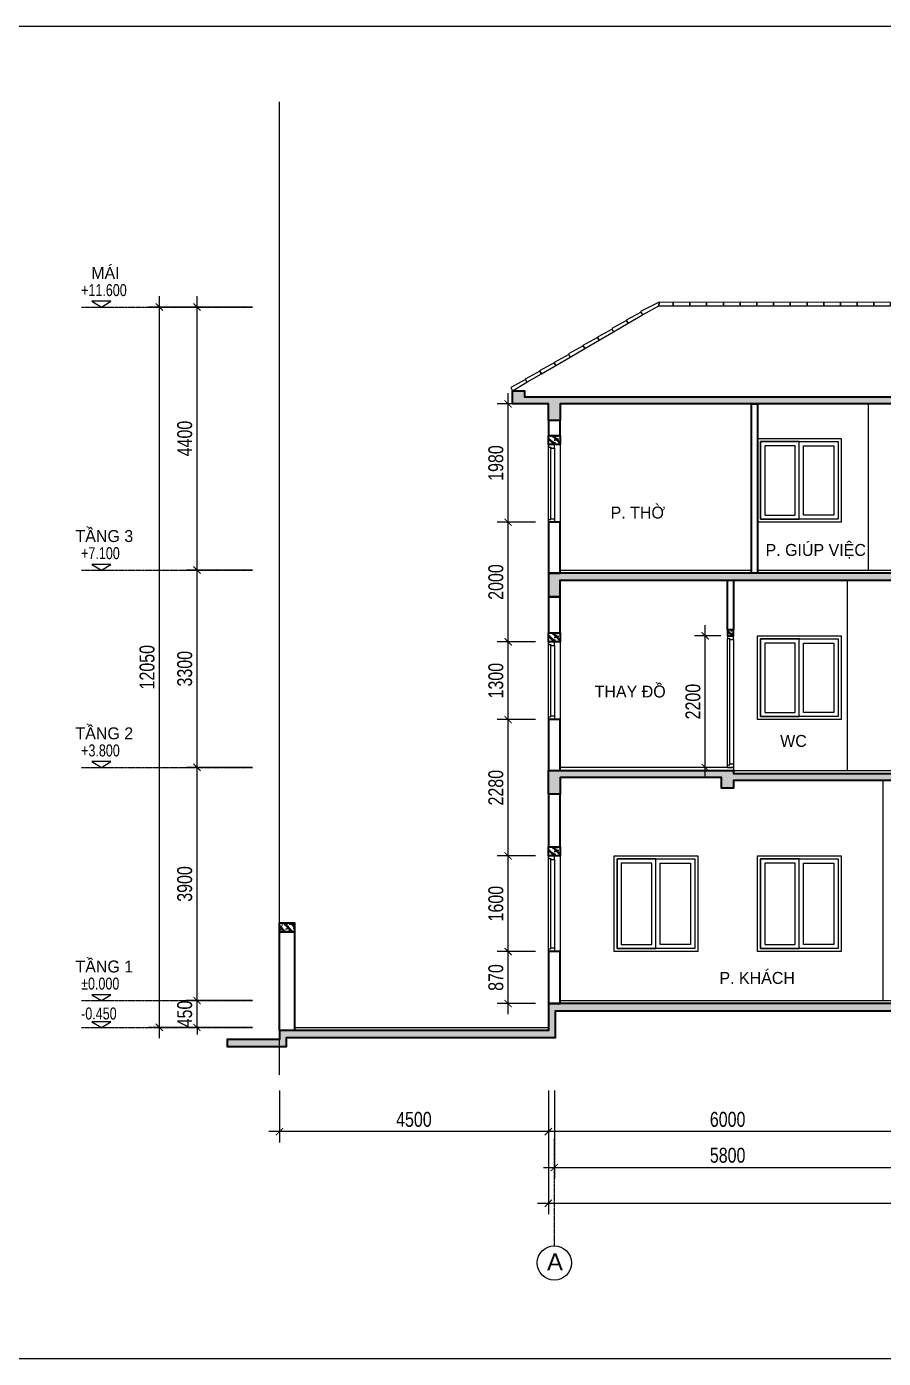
# Model space of a CAD drawing. Header units: millimetres. Extents: x 33748 to 451939, y -263262 to 62681.
# Drawn here: x 402168 to 416505, y -135447 to -113172 of the extents above; entities that cross this region are included whole.
import ezdxf
from ezdxf.enums import TextEntityAlignment as Align

# ---------------------------------------------------------------- set-up
doc = ezdxf.new("R2010")
doc.units = ezdxf.units.MM
doc.header["$PDMODE"] = 98
doc.linetypes.add('CENTER', pattern=[50.8, 31.75, -6.35, 6.35, -6.35])
doc.linetypes.add('HIDDEN', pattern=[0.375, 0.25, -0.125])
doc.layers.get('Defpoints').update_dxf_attribs({"color": 202, "lineweight": 13})
for name, color, linetype, lineweight in [('-CENTER', 143, 'CENTER', 13), ('-CONCRETE', 1, 'Continuous', 35), ('-DIM', 9, 'Continuous', 13), ('-DOOR', 137, 'Continuous', 9), ('-HATCH', 8, 'Continuous', 5), ('-KH', 143, 'Continuous', 13), ('-LINE1', 7, 'Continuous', 18), ('-LINE2', 252, 'Continuous', 9), ('-RANH GIOI KHU DAT', 12, 'CENTER', 18), ('-TEXT', 7, 'Continuous', 15), ('-WALL', 4, 'Continuous', 35)]:
    doc.layers.add(name, color=color, linetype=linetype, lineweight=lineweight)
for name, color, linetype in [('-HATCH CONCRETE', 54, 'Continuous'), ('12. NET DIM', 9, 'Continuous'), ('TEXT25', 2, 'Continuous')]:
    doc.layers.add(name, color=color, linetype=linetype)
doc.styles.add('1', font='arial.ttf')
doc.styles.add('AVANH', font='', dxfattribs={"width": 0.8})
doc.styles.add('SVN_AVO_thuong', font='')
doc.styles.add('vnavanth', font='', dxfattribs={"width": 0.8})
doc.styles.get('AVANH').set_extended_font_data('.VnAvantH')
doc.styles.get('SVN_AVO_thuong').set_extended_font_data('SVN-Avo')
doc.styles.get('vnavanth').set_extended_font_data('.VnAvantH')
doc.dimstyles.new('C_100A3', dxfattribs={"dimscale": 100, "dimtxt": 2.5, "dimasz": 1.2, "dimexe": 1.8, "dimexo": 0, "dimgap": 0.75, "dimtad": 1, "dimdec": 0, "dimzin": 0, "dimdsep": 46, "dimtxsty": 'AVANH', "dimblk": 'ARCHTICK', "dimcen": 0, "dimdle": 1.8, "dimclrd": 256, "dimclre": 256, "dimclrt": 7, "dimadec": 0, "dimazin": 0, "dimtfac": 0.0001, "dimtdec": 0, "dimtix": 1, "dimtmove": 2, "dimatfit": 3, "dimldrblk": 'ARCHTICK', "dimfxl": 1.8, "dimtolj": 1, "dimtzin": 0, "dimarcsym": 0})

# ---------------------------------------------------------------- blocks, each defined once
blk = doc.blocks.new('_ARCHTICK')
at = {"const_width": 0.15}
blk.add_lwpolyline([(-0.5, -0.5), (0.5, 0.5)], dxfattribs=at)
blk = doc.blocks.new('*D1547')
at = {"layer": '-DIM', "lineweight": -2, "transparency": 16777216}
for p, q in [((405019, -129642), (405019, -125382)), ((405949, -125562), (404839, -125562)), ((405949, -129462), (404839, -129462))]:
    blk.add_line(p, q, dxfattribs=at)
at = {"layer": 'Defpoints', "color": 0, "transparency": 16777216}
for p in [(405019, -125562), (405949, -125562), (405949, -129462)]:
    blk.add_point(p, dxfattribs=at)
at = {"layer": '-DIM', "lineweight": -2, "transparency": 16777216, "xscale": 120, "yscale": 120, "zscale": 120}
for p, rotation in [((405019, -125562), 90), ((405019, -129462), 270)]:
    blk.add_blockref('_ARCHTICK', p, dxfattribs=dict(at, rotation=rotation))
at = {"layer": '-DIM', "color": 7, "transparency": 16777216, "insert": (404814, -127512), "char_height": 250, "attachment_point": 5, "rotation": 90, "style": 'AVANH'}
blk.add_mtext('\\A1;3900', dxfattribs=at)
blk = doc.blocks.new('*D1548')
at = {"layer": '-DIM', "lineweight": -2, "transparency": 16777216}
for p, q in [((405949, -122262), (404839, -122262)), ((405019, -125742), (405019, -122082)), ((405949, -125562), (404839, -125562))]:
    blk.add_line(p, q, dxfattribs=at)
at = {"layer": 'Defpoints', "color": 0, "transparency": 16777216}
for p in [(405019, -122262), (405949, -122262), (405949, -125562)]:
    blk.add_point(p, dxfattribs=at)
at = {"layer": '-DIM', "lineweight": -2, "transparency": 16777216, "xscale": 120, "yscale": 120, "zscale": 120}
for p, rotation in [((405019, -122262), 90), ((405019, -125562), 270)]:
    blk.add_blockref('_ARCHTICK', p, dxfattribs=dict(at, rotation=rotation))
at = {"layer": '-DIM', "color": 7, "transparency": 16777216, "insert": (404814, -123912), "char_height": 250, "attachment_point": 5, "rotation": 90, "style": 'AVANH'}
blk.add_mtext('\\A1;3300', dxfattribs=at)
blk = doc.blocks.new('*D1549')
at = {"layer": '-DIM', "lineweight": -2, "transparency": 16777216}
for p, q in [((405019, -129462), (405019, -129342)), ((405949, -129462), (404839, -129462)), ((405019, -129912), (405019, -129462)), ((405949, -129912), (404839, -129912)), ((405019, -129912), (405019, -130032))]:
    blk.add_line(p, q, dxfattribs=at)
at = {"layer": 'Defpoints', "color": 0, "transparency": 16777216}
for p in [(405019, -129462), (405949, -129462), (405949, -129912)]:
    blk.add_point(p, dxfattribs=at)
at = {"layer": '-DIM', "lineweight": -2, "transparency": 16777216, "xscale": 120, "yscale": 120, "zscale": 120}
for p, rotation in [((405019, -129462), 270), ((405019, -129912), 90)]:
    blk.add_blockref('_ARCHTICK', p, dxfattribs=dict(at, rotation=rotation))
at = {"layer": '-DIM', "color": 7, "transparency": 16777216, "insert": (404814, -129687), "char_height": 250, "attachment_point": 5, "rotation": 90, "style": 'AVANH'}
blk.add_mtext('\\A1;450', dxfattribs=at)
blk = doc.blocks.new('*D1344')
at = {"layer": '12. NET DIM', "lineweight": -2, "transparency": 16777216}
for p, q in [((410899, -130969), (410899, -131835)), ((416899, -130969), (416899, -131835)), ((417079, -131655), (410719, -131655))]:
    blk.add_line(p, q, dxfattribs=at)
at = {"layer": 'Defpoints', "color": 0, "transparency": 16777216}
for p in [(410899, -130969), (416899, -130969), (410899, -131655)]:
    blk.add_point(p, dxfattribs=at)
at = {"layer": '12. NET DIM', "lineweight": -2, "transparency": 16777216, "xscale": 120, "yscale": 120, "zscale": 120, "rotation": 180}
blk.add_blockref('_ARCHTICK', (410899, -131655), dxfattribs=at)
at = {"layer": '12. NET DIM', "lineweight": -2, "transparency": 16777216, "xscale": 120, "yscale": 120, "zscale": 120}
blk.add_blockref('_ARCHTICK', (416899, -131655), dxfattribs=at)
at = {"layer": '12. NET DIM', "color": 7, "transparency": 16777216, "insert": (413899, -131451), "char_height": 250, "attachment_point": 5, "style": 'AVANH'}
blk.add_mtext('\\A1;6000', dxfattribs=at)
blk = doc.blocks.new('*D1345')
at = {"layer": '12. NET DIM', "lineweight": -2, "transparency": 16777216}
for p, q in [((410999, -130969), (410999, -132435)), ((416799, -130969), (416799, -132435)), ((410819, -132255), (416979, -132255))]:
    blk.add_line(p, q, dxfattribs=at)
at = {"layer": 'Defpoints', "color": 0, "transparency": 16777216}
for p in [(410999, -130969), (416799, -130969), (416799, -132255)]:
    blk.add_point(p, dxfattribs=at)
at = {"layer": '12. NET DIM', "lineweight": -2, "transparency": 16777216, "xscale": 120, "yscale": 120, "zscale": 120, "rotation": 180}
blk.add_blockref('_ARCHTICK', (410999, -132255), dxfattribs=at)
at = {"layer": '12. NET DIM', "lineweight": -2, "transparency": 16777216, "xscale": 120, "yscale": 120, "zscale": 120}
blk.add_blockref('_ARCHTICK', (416799, -132255), dxfattribs=at)
at = {"layer": '12. NET DIM', "color": 7, "transparency": 16777216, "insert": (413899, -132051), "char_height": 250, "attachment_point": 5, "style": 'AVANH'}
blk.add_mtext('\\A1;5800', dxfattribs=at)
blk = doc.blocks.new('*D1348')
at = {"layer": '12. NET DIM', "lineweight": -2, "transparency": 16777216}
for p, q in [((406399, -130969), (406399, -131835)), ((410899, -130969), (410899, -131835)), ((411079, -131655), (406219, -131655))]:
    blk.add_line(p, q, dxfattribs=at)
at = {"layer": 'Defpoints', "color": 0, "transparency": 16777216}
for p in [(406399, -130969), (410899, -130969), (406399, -131655)]:
    blk.add_point(p, dxfattribs=at)
at = {"layer": '12. NET DIM', "lineweight": -2, "transparency": 16777216, "xscale": 120, "yscale": 120, "zscale": 120, "rotation": 180}
blk.add_blockref('_ARCHTICK', (406399, -131655), dxfattribs=at)
at = {"layer": '12. NET DIM', "lineweight": -2, "transparency": 16777216, "xscale": 120, "yscale": 120, "zscale": 120}
blk.add_blockref('_ARCHTICK', (410899, -131655), dxfattribs=at)
at = {"layer": '12. NET DIM', "color": 7, "transparency": 16777216, "insert": (408649, -131451), "char_height": 250, "attachment_point": 5, "style": 'AVANH'}
blk.add_mtext('\\A1;4500', dxfattribs=at)
blk = doc.blocks.new('*D1349')
at = {"layer": '12. NET DIM', "lineweight": -2, "transparency": 16777216}
for p, q in [((410899, -130969), (410899, -133035)), ((424399, -130969), (424399, -133035)), ((424579, -132855), (410719, -132855))]:
    blk.add_line(p, q, dxfattribs=at)
at = {"layer": 'Defpoints', "color": 0, "transparency": 16777216}
for p in [(410899, -130969), (424399, -130969), (410899, -132855)]:
    blk.add_point(p, dxfattribs=at)
at = {"layer": '12. NET DIM', "lineweight": -2, "transparency": 16777216, "xscale": 120, "yscale": 120, "zscale": 120, "rotation": 180}
blk.add_blockref('_ARCHTICK', (410899, -132855), dxfattribs=at)
at = {"layer": '12. NET DIM', "lineweight": -2, "transparency": 16777216, "xscale": 120, "yscale": 120, "zscale": 120}
blk.add_blockref('_ARCHTICK', (424399, -132855), dxfattribs=at)
at = {"layer": '12. NET DIM', "color": 7, "transparency": 16777216, "insert": (417649, -132651), "char_height": 250, "attachment_point": 5, "style": 'AVANH'}
blk.add_mtext('\\A1;13500', dxfattribs=at)
blk = doc.blocks.new('*U632')
at = {"ltscale": 200}
for points in [[(0, 100), (0, 0)], [(45, 100), (1555, 100)], [(45, 60), (1555, 60)], [(1540, 0), (60, 0)], [(1600, 100), (1600, 0)]]:
    blk.add_lwpolyline(points, dxfattribs=at)
for points in [[(0, 100), (45, 100), (45, 60), (60, 60), (60, 0), (0, 0)], [(1600, 100), (1555, 100), (1555, 60), (1540, 60), (1540, 0), (1600, 0)]]:
    blk.add_lwpolyline(points, close=True, dxfattribs=at)
blk = doc.blocks.new('*U633')
at = {"ltscale": 200}
for points in [[(0, 100), (0, 0)], [(45, 100), (1255, 100)], [(45, 60), (1255, 60)], [(1240, 0), (60, 0)], [(1300, 100), (1300, 0)]]:
    blk.add_lwpolyline(points, dxfattribs=at)
for points in [[(0, 100), (45, 100), (45, 60), (60, 60), (60, 0), (0, 0)], [(1300, 100), (1255, 100), (1255, 60), (1240, 60), (1240, 0), (1300, 0)]]:
    blk.add_lwpolyline(points, close=True, dxfattribs=at)
blk = doc.blocks.new('*U563')
at = {"ltscale": 200}
for points in [[(0, 100), (0, 0)], [(45, 100), (2155, 100)], [(45, 60), (2155, 60)], [(2140, 0), (60, 0)], [(2200, 100), (2200, 0)]]:
    blk.add_lwpolyline(points, dxfattribs=at)
for points in [[(0, 100), (45, 100), (45, 60), (60, 60), (60, 0), (0, 0)], [(2200, 100), (2155, 100), (2155, 60), (2140, 60), (2140, 0), (2200, 0)]]:
    blk.add_lwpolyline(points, close=True, dxfattribs=at)
blk = doc.blocks.new('*D1334')
at = {"layer": '12. NET DIM', "lineweight": -2, "transparency": 16777216}
for p, q in [((410225, -129692), (410225, -128462)), ((410683, -128642), (410045, -128642)), ((410682, -129512), (410045, -129512))]:
    blk.add_line(p, q, dxfattribs=at)
at = {"layer": 'Defpoints', "color": 0, "transparency": 16777216}
for p in [(410225, -128642), (410683, -128642), (410682, -129512)]:
    blk.add_point(p, dxfattribs=at)
at = {"layer": '12. NET DIM', "lineweight": -2, "transparency": 16777216, "xscale": 120, "yscale": 120, "zscale": 120}
for p, rotation in [((410225, -128642), 90), ((410225, -129512), 270)]:
    blk.add_blockref('_ARCHTICK', p, dxfattribs=dict(at, rotation=rotation))
at = {"layer": '12. NET DIM', "color": 7, "transparency": 16777216, "insert": (410021, -129077), "char_height": 250, "attachment_point": 5, "rotation": 90, "style": 'AVANH'}
blk.add_mtext('\\A1;870', dxfattribs=at)
blk = doc.blocks.new('*D1335')
at = {"layer": '12. NET DIM', "lineweight": -2, "transparency": 16777216}
for p, q in [((410225, -128822), (410225, -126862)), ((410682, -127042), (410045, -127042)), ((410683, -128642), (410045, -128642))]:
    blk.add_line(p, q, dxfattribs=at)
at = {"layer": 'Defpoints', "color": 0, "transparency": 16777216}
for p in [(410225, -127042), (410682, -127042), (410683, -128642)]:
    blk.add_point(p, dxfattribs=at)
at = {"layer": '12. NET DIM', "lineweight": -2, "transparency": 16777216, "xscale": 120, "yscale": 120, "zscale": 120}
for p, rotation in [((410225, -127042), 90), ((410225, -128642), 270)]:
    blk.add_blockref('_ARCHTICK', p, dxfattribs=dict(at, rotation=rotation))
at = {"layer": '12. NET DIM', "color": 7, "transparency": 16777216, "insert": (410021, -127842), "char_height": 250, "attachment_point": 5, "rotation": 90, "style": 'AVANH'}
blk.add_mtext('\\A1;1600', dxfattribs=at)
blk = doc.blocks.new('*D1336')
at = {"layer": '12. NET DIM', "lineweight": -2, "transparency": 16777216}
for p, q in [((410225, -127222), (410225, -124582)), ((410682, -124762), (410045, -124762)), ((410682, -127042), (410045, -127042))]:
    blk.add_line(p, q, dxfattribs=at)
at = {"layer": 'Defpoints', "color": 0, "transparency": 16777216}
for p in [(410225, -124762), (410682, -124762), (410682, -127042)]:
    blk.add_point(p, dxfattribs=at)
at = {"layer": '12. NET DIM', "lineweight": -2, "transparency": 16777216, "xscale": 120, "yscale": 120, "zscale": 120}
for p, rotation in [((410225, -124762), 90), ((410225, -127042), 270)]:
    blk.add_blockref('_ARCHTICK', p, dxfattribs=dict(at, rotation=rotation))
at = {"layer": '12. NET DIM', "color": 7, "transparency": 16777216, "insert": (410021, -125902), "char_height": 250, "attachment_point": 5, "rotation": 90, "style": 'AVANH'}
blk.add_mtext('\\A1;2280', dxfattribs=at)
blk = doc.blocks.new('*D1337')
at = {"layer": '12. NET DIM', "lineweight": -2, "transparency": 16777216}
for p, q in [((410225, -124942), (410225, -123282)), ((410682, -123462), (410045, -123462)), ((410682, -124762), (410045, -124762))]:
    blk.add_line(p, q, dxfattribs=at)
at = {"layer": 'Defpoints', "color": 0, "transparency": 16777216}
for p in [(410225, -123462), (410682, -123462), (410682, -124762)]:
    blk.add_point(p, dxfattribs=at)
at = {"layer": '12. NET DIM', "lineweight": -2, "transparency": 16777216, "xscale": 120, "yscale": 120, "zscale": 120}
for p, rotation in [((410225, -123462), 90), ((410225, -124762), 270)]:
    blk.add_blockref('_ARCHTICK', p, dxfattribs=dict(at, rotation=rotation))
at = {"layer": '12. NET DIM', "color": 7, "transparency": 16777216, "insert": (410021, -124112), "char_height": 250, "attachment_point": 5, "rotation": 90, "style": 'AVANH'}
blk.add_mtext('\\A1;1300', dxfattribs=at)
blk = doc.blocks.new('*D1338')
at = {"layer": '12. NET DIM', "lineweight": -2, "transparency": 16777216}
for p, q in [((410225, -123642), (410225, -121282)), ((410682, -121462), (410045, -121462)), ((410682, -123462), (410045, -123462))]:
    blk.add_line(p, q, dxfattribs=at)
at = {"layer": 'Defpoints', "color": 0, "transparency": 16777216}
for p in [(410225, -121462), (410682, -121462), (410682, -123462)]:
    blk.add_point(p, dxfattribs=at)
at = {"layer": '12. NET DIM', "lineweight": -2, "transparency": 16777216, "xscale": 120, "yscale": 120, "zscale": 120}
for p, rotation in [((410225, -121462), 90), ((410225, -123462), 270)]:
    blk.add_blockref('_ARCHTICK', p, dxfattribs=dict(at, rotation=rotation))
at = {"layer": '12. NET DIM', "color": 7, "transparency": 16777216, "insert": (410021, -122462), "char_height": 250, "attachment_point": 5, "rotation": 90, "style": 'AVANH'}
blk.add_mtext('\\A1;2000', dxfattribs=at)
blk = doc.blocks.new('*D1339')
at = {"layer": '12. NET DIM', "lineweight": -2, "transparency": 16777216}
for p, q in [((410225, -121642), (410225, -119302)), ((410682, -119482), (410045, -119482)), ((410682, -121462), (410045, -121462))]:
    blk.add_line(p, q, dxfattribs=at)
at = {"layer": 'Defpoints', "color": 0, "transparency": 16777216}
for p in [(410225, -119482), (410682, -119482), (410682, -121462)]:
    blk.add_point(p, dxfattribs=at)
at = {"layer": '12. NET DIM', "lineweight": -2, "transparency": 16777216, "xscale": 120, "yscale": 120, "zscale": 120}
for p, rotation in [((410225, -119482), 90), ((410225, -121462), 270)]:
    blk.add_blockref('_ARCHTICK', p, dxfattribs=dict(at, rotation=rotation))
at = {"layer": '12. NET DIM', "color": 7, "transparency": 16777216, "insert": (410021, -120472), "char_height": 250, "attachment_point": 5, "rotation": 90, "style": 'AVANH'}
blk.add_mtext('\\A1;1980', dxfattribs=at)
blk = doc.blocks.new('*D1340')
at = {"layer": '12. NET DIM', "lineweight": -2, "transparency": 16777216}
for p, q in [((413785, -123362), (413344, -123362)), ((413524, -125742), (413524, -123182)), ((413785, -125562), (413344, -125562))]:
    blk.add_line(p, q, dxfattribs=at)
at = {"layer": 'Defpoints', "color": 0, "transparency": 16777216}
for p in [(413524, -123362), (413785, -123362), (413785, -125562)]:
    blk.add_point(p, dxfattribs=at)
at = {"layer": '12. NET DIM', "lineweight": -2, "transparency": 16777216, "xscale": 120, "yscale": 120, "zscale": 120}
for p, rotation in [((413524, -123362), 90), ((413524, -125562), 270)]:
    blk.add_blockref('_ARCHTICK', p, dxfattribs=dict(at, rotation=rotation))
at = {"layer": '12. NET DIM', "color": 7, "transparency": 16777216, "insert": (413319, -124462), "char_height": 250, "attachment_point": 5, "rotation": 90, "style": 'AVANH'}
blk.add_mtext('\\A1;2200', dxfattribs=at)
blk = doc.blocks.new('*D1539')
at = {"layer": '-DIM', "lineweight": -2, "transparency": 16777216}
for p, q in [((405019, -122442), (405019, -117682)), ((405949, -117862), (404839, -117862)), ((405949, -122262), (404839, -122262))]:
    blk.add_line(p, q, dxfattribs=at)
at = {"layer": 'Defpoints', "color": 0, "transparency": 16777216}
for p in [(405019, -117862), (405949, -117862), (405949, -122262)]:
    blk.add_point(p, dxfattribs=at)
at = {"layer": '-DIM', "lineweight": -2, "transparency": 16777216, "xscale": 120, "yscale": 120, "zscale": 120}
for p, rotation in [((405019, -117862), 90), ((405019, -122262), 270)]:
    blk.add_blockref('_ARCHTICK', p, dxfattribs=dict(at, rotation=rotation))
at = {"layer": '-DIM', "color": 7, "transparency": 16777216, "insert": (404814, -120062), "char_height": 250, "attachment_point": 5, "rotation": 90, "style": 'AVANH'}
blk.add_mtext('\\A1;4400', dxfattribs=at)
blk = doc.blocks.new('*D1540')
at = {"layer": '-DIM', "lineweight": -2, "transparency": 16777216}
for p, q in [((404389, -130092), (404389, -117682)), ((405949, -117862), (404209, -117862)), ((405949, -129912), (404209, -129912))]:
    blk.add_line(p, q, dxfattribs=at)
at = {"layer": 'Defpoints', "color": 0, "transparency": 16777216}
for p in [(404389, -117862), (405949, -117862), (405949, -129912)]:
    blk.add_point(p, dxfattribs=at)
at = {"layer": '-DIM', "lineweight": -2, "transparency": 16777216, "xscale": 120, "yscale": 120, "zscale": 120}
for p, rotation in [((404389, -117862), 90), ((404389, -129912), 270)]:
    blk.add_blockref('_ARCHTICK', p, dxfattribs=dict(at, rotation=rotation))
at = {"layer": '-DIM', "color": 7, "transparency": 16777216, "insert": (404184, -123887), "char_height": 250, "attachment_point": 5, "rotation": 90, "style": 'AVANH'}
blk.add_mtext('\\A1;12050', dxfattribs=at)

msp = doc.modelspace()

# ---------------------------------------------------------------- hatches: boundary and pattern name
at = {"layer": '-HATCH'}
h = msp.add_hatch(dxfattribs=at)
h.set_pattern_fill('CHAU-02', color=256, scale=20, pattern_type=2)
h.set_pattern_definition([(50, (0, -52278.8), (143.452037, -12.550427), [15, -165]), (355, (0, -52278.8), (-27.750267, 150.438427), [12, -132]), (100.4514, (11.95, -52279.84), (115.701876, 137.88791), [12.74804, -140.22842]), (46.1842, (0, -52238.8), (213.44821, -33.1038), [22.5, -247.5]), (96.6356, (17.79, -52241.56), (186.93254, 194.82357), [19.12206, -210.3426]), (351.1842, (0, -52238.8), (186.93239, 194.82372), [18, -198]), (21, (20, -52248.8), (119.38141, -80.523778), [15, -165]), (226, (20, -52248.8), (134.376424, -73.10796), [12, -132]), (71.4514, (29.95, -52255.51), (168.044526, 64.5061), [12.74804, -140.22842]), (67.5, (0, -52278.797), (-31.1832367, 58.8748924), [0, -130.4, 0, -134, 0, -132.5]), (4.5, (0, -52278.8), (56.670185, 76.020638), [0, -76.4, 0, -127.4, 0, -50.5]), (327.5, (-44.6, -52278.797), (106.764487, -4.5109743), [0, -50, 0, -156, 0, -207]), (317.5, (-64.6, -52278.8), (116.637234, 20.020996), [0, -65, 0, -103.6, 0, -147]), (315, (0, -52278.8), (60.104076, 60.104076), []), (315, (0, -52254.3), (60.104076, 60.104076), [])])
h.paths.add_polyline_path([(424799.2, -119362.1), (424799.2, -119262.1), (424999.2, -119262.1), (424999.2, -119482.1), (424399.2, -119482.1), (424399.2, -119762.1), (424199.2, -119762.1), (424199.2, -119482.1), (420698.9, -119482.1), (420698.9, -119762.1), (420498.9, -119762.1), (420498.9, -119482.1), (416898.9, -119482.1), (416898.9, -119762.1), (416698.9, -119762.1), (416698.9, -119482.1), (411098.9, -119482.1), (411098.9, -119762.1), (410898.9, -119762.1), (410898.9, -119482.1), (410298.9, -119482.1), (410298.9, -119262.1), (410499, -119262.1), (410499, -119362.1)])
h.paths.add_polyline_path([(416898.6, -122432.1), (420498.6, -122432.1), (420498.6, -122712.1), (420698.6, -122712.1), (420698.6, -122432.1), (424198.9, -122432.1), (424198.9, -122712.1), (424398.9, -122712.1), (424398.9, -122312.1), (420498.6, -122312.1), (416898.6, -122312.1), (410898.9, -122312.1), (410898.9, -122712.1), (411098.9, -122712.1), (411098.9, -122432.1), (416698.6, -122432.1), (416698.6, -122712.1), (416898.6, -122712.1)])
h.paths.add_polyline_path([(424398.9, -125612.1), (424398.9, -126012.1), (424198.9, -126012.1), (424198.9, -125732.1), (420698.6, -125732.1), (420698.6, -126012.1), (420498.6, -126012.1), (420498.6, -125732.1), (416898.6, -125732.1), (416898.6, -126012.1), (416698.6, -126012.1), (416698.6, -125782.1), (413998.6, -125782.1), (413998.6, -125912.1), (413798.6, -125912.1), (413798.6, -125732.1), (411098.9, -125732.1), (411098.9, -126012.1), (410898.9, -126012.1), (410898.9, -125612.1), (413998.6, -125612.1), (413998.6, -125662.1), (416698.6, -125662.1), (416698.6, -125612.1)])
h.paths.add_polyline_path([(428568, -130082.1), (428568, -129962.1), (426398.9, -129962.1), (426398.9, -129562.1), (424398.9, -129562.1), (424398.9, -129512.1), (410898.9, -129512.1), (410898.9, -129962.1), (406398.9, -129962.1), (406398.9, -130112.1), (405522.6, -130112.1), (405522.6, -130232.1), (406518.9, -130232.1), (406518.9, -130082.1), (411018.9, -130082.1), (411018.9, -129632.1), (424278.9, -129632.1), (424278.9, -129682.1), (426278.9, -129682.1), (426278.9, -130082.1)])
h = msp.add_hatch(dxfattribs=at)
h.set_pattern_fill('CHAU-02', color=256, scale=20, pattern_type=2)
h.set_pattern_definition([(50, (101158.43, -89214.63), (143.452037, -12.550427), [15, -165]), (355, (101158.43, -89214.63), (-27.75027, 150.43843), [12, -132]), (100.4514, (101170.39, -89215.67), (115.701876, 137.88791), [12.74804, -140.22842]), (46.1842, (101158.43, -89174.63), (213.44821, -33.1038), [22.5, -247.5]), (96.6356, (101176.22, -89177.39), (186.93254, 194.82357), [19.12206, -210.3426]), (351.1842, (101158.43, -89174.63), (186.93239, 194.82372), [18, -198]), (21, (101178.43, -89184.63), (119.38141, -80.52378), [15, -165]), (226, (101178.43, -89184.63), (134.376424, -73.10796), [12, -132]), (71.4514, (101188.38, -89191.34), (168.044526, 64.5061), [12.74804, -140.22842]), (67.5, (101158.43, -89214.63), (-31.183237, 58.874892), [0, -130.4, 0, -134, 0, -132.5]), (4.5, (101158.43, -89214.63), (56.670185, 76.020638), [0, -76.4, 0, -127.4, 0, -50.5]), (327.5, (101113.83, -89214.63), (106.764487, -4.510974), [0, -50, 0, -156, 0, -207]), (317.5, (101093.83, -89214.63), (116.637234, 20.020996), [0, -65, 0, -103.6, 0, -147]), (315, (101158.43, -89214.63), (60.104076, 60.104076), []), (315, (101158.43, -89190.13), (60.104076, 60.104076), [])])
h.paths.add_polyline_path([(410898.9, -120012.1), (411098.9, -120012.1), (411098.9, -120162.1), (410898.9, -120162.1)])
h = msp.add_hatch(dxfattribs=at)
h.set_pattern_fill('CHAU-02', color=256, scale=20, pattern_type=2)
h.set_pattern_definition([(50, (101158.43, -92514.63), (143.452037, -12.550427), [15, -165]), (355, (101158.43, -92514.63), (-27.75027, 150.43843), [12, -132]), (100.4514, (101170.39, -92515.67), (115.701876, 137.88791), [12.74804, -140.22842]), (46.1842, (101158.43, -92474.63), (213.44821, -33.1038), [22.5, -247.5]), (96.6356, (101176.22, -92477.39), (186.93254, 194.82357), [19.12206, -210.3426]), (351.1842, (101158.43, -92474.63), (186.93239, 194.82372), [18, -198]), (21, (101178.43, -92484.63), (119.38141, -80.52378), [15, -165]), (226, (101178.43, -92484.63), (134.376424, -73.10796), [12, -132]), (71.4514, (101188.38, -92491.34), (168.044526, 64.5061), [12.74804, -140.22842]), (67.5, (101158.43, -92514.63), (-31.183237, 58.874892), [0, -130.4, 0, -134, 0, -132.5]), (4.5, (101158.43, -92514.63), (56.670185, 76.020638), [0, -76.4, 0, -127.4, 0, -50.5]), (327.5, (101113.83, -92514.63), (106.764487, -4.510974), [0, -50, 0, -156, 0, -207]), (317.5, (101093.83, -92514.63), (116.637234, 20.020996), [0, -65, 0, -103.6, 0, -147]), (315, (101158.43, -92514.63), (60.104076, 60.104076), []), (315, (101158.43, -92490.13), (60.104076, 60.104076), [])])
h.paths.add_polyline_path([(410898.9, -123312.1), (411098.9, -123312.1), (411098.9, -123462.1), (410898.9, -123462.1)])
h = msp.add_hatch(dxfattribs=at)
h.set_pattern_fill('CHAU-02', color=256, scale=20, pattern_type=2)
h.set_pattern_definition([(50, (-736.86, -158233.14), (143.452037, -12.550427), [15, -165]), (355, (-736.86, -158233.14), (-27.750267, 150.438427), [12, -132]), (100.4514, (-724.9, -158234.19), (115.701876, 137.88791), [12.74804, -140.22842]), (46.1842, (-736.86, -158193.14), (213.44821, -33.1038), [22.5, -247.5]), (96.6356, (-719.07, -158195.9), (186.93254, 194.82357), [19.12206, -210.3426]), (351.1842, (-736.86, -158193.14), (186.93239, 194.82372), [18, -198]), (21, (-716.86, -158203.14), (119.38141, -80.523778), [15, -165]), (226, (-716.86, -158203.14), (134.376424, -73.10796), [12, -132]), (71.4514, (-706.91, -158209.85), (168.044526, 64.5061), [12.74804, -140.22842]), (67.5, (-736.86, -158233.144), (-31.1832367, 58.8748924), [0, -130.4, 0, -134, 0, -132.5]), (4.5, (-736.86, -158233.144), (56.670185, 76.020638), [0, -76.4, 0, -127.4, 0, -50.5]), (327.5, (-781.46, -158233.144), (106.764487, -4.5109743), [0, -50, 0, -156, 0, -207]), (317.5, (-801.46, -158233.14), (116.637234, 20.020996), [0, -65, 0, -103.6, 0, -147]), (315, (-736.86, -158233.144), (60.104076, 60.104076), []), (315, (-736.86, -158208.644), (60.104076, 60.104076), [])])
h.paths.add_polyline_path([(413998.6, -123262.1), (413898.6, -123262.1), (413898.6, -123362.1), (413998.6, -123362.1)])
h = msp.add_hatch(dxfattribs=at)
h.set_pattern_fill('CHAU-02', color=256, scale=20, pattern_type=2)
h.set_pattern_definition([(50, (101158.43, -96094.63), (143.452037, -12.550427), [15, -165]), (355, (101158.43, -96094.63), (-27.75027, 150.43843), [12, -132]), (100.4514, (101170.39, -96095.67), (115.701876, 137.88791), [12.74804, -140.22842]), (46.1842, (101158.43, -96054.63), (213.44821, -33.1038), [22.5, -247.5]), (96.6356, (101176.22, -96057.39), (186.93254, 194.82357), [19.12206, -210.3426]), (351.1842, (101158.43, -96054.63), (186.93239, 194.82372), [18, -198]), (21, (101178.43, -96064.63), (119.38141, -80.52378), [15, -165]), (226, (101178.43, -96064.63), (134.376424, -73.10796), [12, -132]), (71.4514, (101188.38, -96071.34), (168.044526, 64.5061), [12.74804, -140.22842]), (67.5, (101158.43, -96094.63), (-31.183237, 58.874892), [0, -130.4, 0, -134, 0, -132.5]), (4.5, (101158.43, -96094.63), (56.670185, 76.020638), [0, -76.4, 0, -127.4, 0, -50.5]), (327.5, (101113.83, -96094.63), (106.764487, -4.510974), [0, -50, 0, -156, 0, -207]), (317.5, (101093.83, -96094.63), (116.637234, 20.020996), [0, -65, 0, -103.6, 0, -147]), (315, (101158.43, -96094.63), (60.104076, 60.104076), []), (315, (101158.43, -96070.13), (60.104076, 60.104076), [])])
h.paths.add_polyline_path([(410898.9, -126892.1), (411098.9, -126892.1), (411098.9, -127042.1), (410898.9, -127042.1)])
h = msp.add_hatch(dxfattribs=at)
h.set_pattern_fill('CHAU-02', color=256, scale=20, pattern_type=2)
h.set_pattern_definition([(50, (112248.17, -163086.77), (143.452037, -12.550427), [15, -165]), (355, (112248.17, -163086.77), (-27.75027, 150.43843), [12, -132]), (100.4514, (112260.13, -163087.81), (115.701876, 137.88791), [12.74804, -140.22842]), (46.1842, (112248.17, -163046.77), (213.44821, -33.1038), [22.5, -247.5]), (96.6356, (112265.96, -163049.53), (186.93254, 194.82357), [19.12206, -210.3426]), (351.1842, (112248.17, -163046.77), (186.93239, 194.82372), [18, -198]), (21, (112268.17, -163056.77), (119.38141, -80.52378), [15, -165]), (226, (112268.17, -163056.77), (134.376424, -73.10796), [12, -132]), (71.4514, (112278.12, -163063.48), (168.044526, 64.5061), [12.74804, -140.22842]), (67.5, (112248.175, -163086.767), (-31.183237, 58.874892), [0, -130.4, 0, -134, 0, -132.5]), (4.5, (112248.175, -163086.77), (56.670185, 76.020638), [0, -76.4, 0, -127.4, 0, -50.5]), (327.5, (112203.575, -163086.77), (106.764487, -4.510974), [0, -50, 0, -156, 0, -207]), (317.5, (112183.575, -163086.77), (116.637234, 20.020996), [0, -65, 0, -103.6, 0, -147]), (315, (112248.175, -163086.77), (60.104076, 60.104076), []), (315, (112248.175, -163062.27), (60.104076, 60.104076), [])])
h.paths.add_polyline_path([(406648.9, -128162.1), (406398.9, -128162.1), (406398.9, -128312.1), (406648.9, -128312.1)])

# ---------------------------------------------------------------- linework, layer by layer
at = {"layer": '-CENTER', "ltscale": 0.1}
for p, q in [((403087.9, -117862), (405948.9, -117862)), ((403087.9, -122262.1), (405948.9, -122262.1)), ((403087.9, -125562.1), (405948.9, -125562.1)), ((403087.9, -129462.1), (405948.9, -129462.1)), ((403087.9, -129912.1), (405948.9, -129912.1)), ((410998.9, -131769.6), (410998.9, -133565.4))]:
    msp.add_line(p, q, dxfattribs=at)
at = {"layer": '-CONCRETE'}
msp.add_lwpolyline([(416698.9, -119482.1), (411098.9, -119482.1), (411098.9, -119762.1), (410898.9, -119762.1), (410898.9, -119482.1), (410298.9, -119482.1), (410298.9, -119262.1), (410499, -119262.1), (410499, -119362.1), (410499, -119362.1), (410499, -119362.1), (410499, -119362.1), (424799.2, -119362.1)], dxfattribs=at)
for points in [[(411098.9, -120162.1), (410898.9, -120162.1), (410898.9, -120012.1), (411098.9, -120012.1)], [(416898.6, -122432.1), (420498.6, -122432.1), (420498.6, -122712.1), (420698.6, -122712.1), (420698.6, -122432.1), (424198.9, -122432.1), (424198.9, -122712.1), (424398.9, -122712.1), (424398.9, -122312.1), (420498.6, -122312.1), (416898.6, -122312.1), (410898.9, -122312.1), (410898.9, -122712.1), (411098.9, -122712.1), (411098.9, -122432.1), (416698.6, -122432.1), (416698.6, -122712.1), (416898.6, -122712.1)], [(411098.9, -123462.1), (410898.9, -123462.1), (410898.9, -123312.1), (411098.9, -123312.1)], [(413998.6, -123262.1), (413898.6, -123262.1), (413898.6, -123362.1), (413998.6, -123362.1)], [(424398.9, -125612.1), (424398.9, -126012.1), (424198.9, -126012.1), (424198.9, -125732.1), (420698.6, -125732.1), (420698.6, -126012.1), (420498.6, -126012.1), (420498.6, -125732.1), (416898.6, -125732.1), (416898.6, -126012.1), (416698.6, -126012.1), (416698.6, -125782.1), (413998.6, -125782.1), (413998.6, -125912.1), (413798.6, -125912.1), (413798.6, -125732.1), (411098.9, -125732.1), (411098.9, -126012.1), (410898.9, -126012.1), (410898.9, -125612.1), (413998.6, -125612.1), (413998.6, -125662.1), (416698.6, -125662.1), (416698.6, -125612.1)], [(411098.9, -127042.1), (410898.9, -127042.1), (410898.9, -126892.1), (411098.9, -126892.1)], [(406398.9, -128162.1), (406648.9, -128162.1), (406648.9, -128312.1), (406398.9, -128312.1)], [(428568, -130082.1), (428568, -129962.1), (426398.9, -129962.1), (426398.9, -129562.1), (424398.9, -129562.1), (424398.9, -129512.1), (410898.9, -129512.1), (410898.9, -129962.1), (406398.9, -129962.1), (406398.9, -130112.1), (405522.6, -130112.1), (405522.6, -130232.1), (406518.9, -130232.1), (406518.9, -130082.1), (411018.9, -130082.1), (411018.9, -129632.1), (424278.9, -129632.1), (424278.9, -129682.1), (426278.9, -129682.1), (426278.9, -130082.1)]]:
    msp.add_lwpolyline(points, close=True, dxfattribs=at)
at = {"layer": '-DOOR'}
for points in [[(414398.9, -120062.1), (415798.9, -120062.1), (415798.9, -121462.1), (414398.9, -121462.1)], [(411098.9, -121462.1), (410899.5, -121462.1), (410899.5, -120162.1), (411098.9, -120162.1)], [(414448.9, -120112.1), (415748.9, -120112.1), (415748.9, -121412.1), (414448.9, -121412.1)], [(414448.9, -121412.1), (415098.9, -121412.1), (415098.9, -120112.1), (414448.9, -120112.1)], [(414518.9, -121342.1), (415028.9, -121342.1), (415028.9, -120182.1), (414518.9, -120182.1)], [(415748.9, -121412.1), (415098.9, -121412.1), (415098.9, -120112.1), (415748.9, -120112.1)], [(415678.9, -121342.1), (415168.9, -121342.1), (415168.9, -120182.1), (415678.9, -120182.1)], [(414398.9, -123362.1), (415798.9, -123362.1), (415798.9, -124762.1), (414398.9, -124762.1)], [(411098.9, -124762.1), (410899.5, -124762.1), (410899.5, -123462.1), (411098.9, -123462.1)], [(414448.9, -123412.1), (415748.9, -123412.1), (415748.9, -124712.1), (414448.9, -124712.1)], [(414448.9, -124712.1), (415098.9, -124712.1), (415098.9, -123412.1), (414448.9, -123412.1)], [(414518.9, -124642.1), (415028.9, -124642.1), (415028.9, -123482.1), (414518.9, -123482.1)], [(415748.9, -124712.1), (415098.9, -124712.1), (415098.9, -123412.1), (415748.9, -123412.1)], [(415678.9, -124642.1), (415168.9, -124642.1), (415168.9, -123482.1), (415678.9, -123482.1)], [(411098.9, -128642.1), (410899.5, -128642.1), (410899.5, -127042.1), (411098.9, -127042.1)], [(411998.9, -127042.1), (413398.9, -127042.1), (413398.9, -128642.1), (411998.9, -128642.1)], [(412048.9, -127092.1), (413348.9, -127092.1), (413348.9, -128592.1), (412048.9, -128592.1)], [(412048.9, -128592.1), (412698.9, -128592.1), (412698.9, -127092.1), (412048.9, -127092.1)], [(412118.9, -128522.1), (412628.9, -128522.1), (412628.9, -127162.1), (412118.9, -127162.1)], [(413348.9, -128592.1), (412698.9, -128592.1), (412698.9, -127092.1), (413348.9, -127092.1)], [(413278.9, -128522.1), (412768.9, -128522.1), (412768.9, -127162.1), (413278.9, -127162.1)], [(414398.9, -127042.1), (415798.9, -127042.1), (415798.9, -128642.1), (414398.9, -128642.1)], [(414448.9, -127092.1), (415748.9, -127092.1), (415748.9, -128592.1), (414448.9, -128592.1)], [(414448.9, -128592.1), (415098.9, -128592.1), (415098.9, -127092.1), (414448.9, -127092.1)], [(414518.9, -128522.1), (415028.9, -128522.1), (415028.9, -127162.1), (414518.9, -127162.1)], [(415748.9, -128592.1), (415098.9, -128592.1), (415098.9, -127092.1), (415748.9, -127092.1)], [(415678.9, -128522.1), (415168.9, -128522.1), (415168.9, -127162.1), (415678.9, -127162.1)]]:
    msp.add_lwpolyline(points, close=True, dxfattribs=at)
at = {"layer": '-HATCH CONCRETE'}
for points in [[(412748.9, -117840), (412750.6, -117780), (412442.8, -117937), (412475.7, -117993.4)], [(412987.4, -117840.6), (412987.4, -117788.6), (412750.6, -117780), (412748.9, -117840)], [(413267.4, -117840.6), (413267.4, -117788.6), (412987.4, -117780.6), (412987.4, -117840.6)], [(413547.4, -117840.6), (413547.4, -117788.6), (413267.4, -117780.6), (413267.4, -117840.6)], [(413827.4, -117840.6), (413827.4, -117788.6), (413547.4, -117780.6), (413547.4, -117840.6)], [(414107.4, -117840.6), (414107.4, -117788.6), (413827.4, -117780.6), (413827.4, -117840.6)], [(414387.4, -117840.6), (414387.4, -117788.6), (414107.4, -117780.6), (414107.4, -117840.6)], [(414667.4, -117840.6), (414667.4, -117788.6), (414387.4, -117780.6), (414387.4, -117840.6)], [(414947.4, -117840.6), (414947.4, -117788.6), (414667.4, -117780.6), (414667.4, -117840.6)], [(415227.4, -117840.6), (415227.4, -117788.6), (414947.4, -117780.6), (414947.4, -117840.6)], [(415507.4, -117840.6), (415507.4, -117788.6), (415227.4, -117780.6), (415227.4, -117840.6)], [(415787.4, -117840.6), (415787.4, -117788.6), (415507.4, -117780.6), (415507.4, -117840.6)], [(416067.4, -117840.6), (416067.4, -117788.6), (415787.4, -117780.6), (415787.4, -117840.6)], [(416347.4, -117840.6), (416347.4, -117788.6), (416067.4, -117780.6), (416067.4, -117840.6)], [(416627.4, -117840.6), (416627.4, -117788.6), (416347.4, -117780.6), (416347.4, -117840.6)], [(412475.7, -117993.4), (412449.5, -117948.5), (412203.5, -118082.6), (412233.7, -118134.4)], [(411991.8, -118275.4), (411965.7, -118230.5), (411719.7, -118364.6), (411749.9, -118416.4)], [(412233.7, -118134.4), (412207.6, -118089.5), (411961.6, -118223.6), (411991.8, -118275.4)], [(411749.9, -118416.4), (411723.7, -118371.5), (411477.8, -118505.6), (411508, -118557.4)], [(411266.1, -118698.4), (411239.9, -118653.5), (410994, -118787.6), (411024.2, -118839.4)], [(411508, -118557.4), (411481.8, -118512.5), (411235.9, -118646.6), (411266.1, -118698.4)], [(410782.3, -118980.4), (410756.1, -118935.5), (410510.2, -119069.5), (410540.4, -119121.4)], [(411024.2, -118839.4), (410998, -118794.5), (410752.1, -118928.5), (410782.3, -118980.4)], [(410540.4, -119121.4), (410514.2, -119076.5), (410268.2, -119210.5), (410298.5, -119262.4)]]:
    msp.add_lwpolyline(points, close=True, dxfattribs=at)
at = {"layer": '-KH'}
for p, q in [((403269.9, -117862), (403569.8, -117862)), ((403269.9, -122262.1), (403569.8, -122262.1)), ((403269.9, -125562.1), (403569.8, -125562.1)), ((403269.9, -129462.1), (403569.8, -129462.1)), ((403269.9, -129912.1), (403569.8, -129912.1))]:
    msp.add_line(p, q, dxfattribs=at)
for points in [[(403578.9, -117766), (403260.8, -117766), (403419.8, -117862)], [(403578.9, -122166.1), (403260.8, -122166.1), (403419.8, -122262.1)], [(403578.9, -125466.1), (403260.8, -125466.1), (403419.8, -125562.1)], [(403578.9, -129366.1), (403260.8, -129366.1), (403419.8, -129462.1)], [(403578.9, -129816.1), (403260.8, -129816.1), (403419.8, -129912.1)]]:
    msp.add_lwpolyline(points, close=True, dxfattribs=at)
msp.add_circle((410998.9, -133851.7), 286.3, dxfattribs=at)
for points in [[(403419.8, -117862), (403419.8, -117766), (403578.9, -117766), (403419.8, -117862)], [(403419.8, -122262.1), (403419.8, -122166.1), (403578.9, -122166.1), (403419.8, -122262.1)], [(403419.8, -125562.1), (403419.8, -125466.1), (403578.9, -125466.1), (403419.8, -125562.1)], [(403419.8, -129462.1), (403419.8, -129366.1), (403578.9, -129366.1), (403419.8, -129462.1)], [(403419.8, -129912.1), (403419.8, -129816.1), (403578.9, -129816.1), (403419.8, -129912.1)]]:
    msp.add_solid(points, dxfattribs=at)
at = {"layer": '-LINE1'}
for points in [[(411098.9, -122262.1), (414298.9, -122262.1)], [(414398.9, -122262.1), (416798.6, -122262.1)], [(413998.6, -125562.1), (411098.9, -125562.4)], [(413998.6, -125562.1), (413998.6, -125612.1)], [(413998.6, -125612.1), (416698.6, -125612.1)], [(411098.9, -129462.7), (416698.6, -129462.7)], [(406648.9, -129912.1), (410898.9, -129912.1)]]:
    msp.add_lwpolyline(points, dxfattribs=at)
at = {"layer": '-LINE2'}
for points in [[(416248.6, -119482.1), (416248.6, -122262.1)], [(415898.6, -122432.1), (415898.6, -125612.1)], [(416498.6, -125772.2), (416498.6, -129462.7)]]:
    msp.add_lwpolyline(points, dxfattribs=at)
at = {"layer": '-RANH GIOI KHU DAT', "linetype": 'HIDDEN', "ltscale": 10}
msp.add_lwpolyline([(406398.9, -130710.2), (406398.9, -114431.6)], dxfattribs=at)
at = {"layer": '-WALL'}
msp.add_line((413898.6, -122432.1), (413998.6, -122432.1), dxfattribs=at)
for points in [[(414298.9, -119482.1), (414398.9, -119482.1), (414398.9, -122312.1), (414298.9, -122312.1)], [(411098.9, -119762.1), (410898.9, -119762.1), (410898.9, -120012.1), (411098.9, -120012.1)], [(411098.9, -121462.1), (410898.9, -121462.1), (410898.9, -122312.1), (411098.9, -122312.1)], [(413998.6, -123262.1), (413898.6, -123262.1), (413898.6, -122432.1), (413998.6, -122432.1)], [(411098.9, -122712.1), (410898.9, -122712.1), (410898.9, -123312.1), (411098.9, -123312.1)], [(411098.9, -124762.1), (410898.9, -124762.1), (410898.9, -125612.1), (411098.9, -125612.1)], [(411098.9, -126012.1), (410898.9, -126012.1), (410898.9, -126892.1), (411098.9, -126892.1)], [(406398.9, -128312.1), (406648.9, -128312.1), (406648.9, -129962.1), (406398.9, -129962.1)], [(411098.9, -128642.1), (410898.9, -128642.1), (410898.9, -129512.1), (411098.9, -129512.1)]]:
    msp.add_lwpolyline(points, close=True, dxfattribs=at)
at = {"layer": 'Defpoints'}
msp.add_lwpolyline([(399947.2, -135447.2), (431447.2, -135447.2), (431447.2, -113172.2), (399947.2, -113172.2)], close=True, dxfattribs=at)

# ---------------------------------------------------------------- block references
at = {"layer": '-DOOR', "rotation": 90.00000000000001}
for name, p in [('*U633', (410999.5, -121462.1)), ('*U563', (413998.6, -125562.1)), ('*U633', (410999.5, -124762.1)), ('*U632', (410999.5, -128642.1))]:
    msp.add_blockref(name, p, dxfattribs=at)

# ---------------------------------------------------------------- texts
at = {"layer": '-TEXT', "color": 2, "style": 'vnavanth'}
for s, height, p in [('M¸I', 200, (403248.6, -117392.7)), ('TÇNG 3', 200, (402985.2, -121792.8)), ('TÇNG 2', 199.96, (402985.2, -125092.8)), ('TÇNG 1', 199.96, (402985.2, -128992.8))]:
    msp.add_text(s, height=height, dxfattribs=at).set_placement(p)
at = {"layer": '-TEXT', "style": '1', "width": 0.75}
for s, p in [('+11.600', (403079.9, -117678.7)), ('+7.100', (403079.9, -122078.8)), ('+3.800', (403079.9, -125378.8)), ('%%P0.000', (403079.9, -129278.8)), ('-0.450', (403079.9, -129778.7))]:
    msp.add_text(s, height=200, dxfattribs=at).set_placement(p)
at = {"layer": '-TEXT', "color": 2, "style": '1'}
msp.add_text('A', height=286.3, dxfattribs=at).set_placement((411009.9, -133832.4), align=Align.MIDDLE_CENTER)
at = {"layer": 'TEXT25', "style": 'SVN_AVO_thuong'}
for s, p in [('P. THỜ', (411940.3, -121400.1)), ('P. GIÚP VIỆC', (414533.5, -122025.1)), ('THAY ĐỒ', (411673.6, -124393.3)), ('WC', (414778.7, -125219.7)), ('P. KHÁCH', (413762.2, -129183.4))]:
    msp.add_text(s, height=200, rotation=360, dxfattribs=at).set_placement(p)

# ---------------------------------------------------------------- dimensions: what is measured, and where the dimension line sits
at = {"layer": '-DIM'}
for base, p1, p2, picture, middle in [((404388.8, -117862), (405948.9, -129912.1), (405948.9, -117862), '*D1540', (404184.5, -123887.1)), ((405018.7, -117862), (405948.9, -122262.1), (405948.9, -117862), '*D1539', (404814.4, -120062.1)), ((405018.7, -122262.1), (405948.9, -125562.1), (405948.9, -122262.1), '*D1548', (404814.4, -123912.1)), ((405018.7, -125562.1), (405948.9, -129462.1), (405948.9, -125562.1), '*D1547', (404814.4, -127512.1)), ((405018.7, -129462.1), (405948.9, -129912.1), (405948.9, -129462.1), '*D1549', (404814.4, -129687.1))]:
    dim = msp.add_linear_dim(base=base, p1=p1, p2=p2, angle=90, dimstyle='C_100A3', dxfattribs=at)
    dim.commit()
    dim.dimension.update_dxf_attribs({"geometry": picture, "text_midpoint": middle})
at = {"layer": '12. NET DIM'}
for base, p1, p2, picture, middle in [((410225.2, -119482.1), (410681.8, -121462.1), (410681.9, -119482.1), '*D1339', (410020.9, -120472.1)), ((410225.2, -121462.1), (410681.8, -123462.1), (410681.8, -121462.1), '*D1338', (410020.9, -122462.1)), ((410225.2, -123462.1), (410681.8, -124762.1), (410681.8, -123462.1), '*D1337', (410020.9, -124112.1)), ((413523.6, -123362.1), (413784.6, -125562.1), (413784.6, -123362.1), '*D1340', (413319.3, -124462.1)), ((410225.2, -124762.1), (410681.9, -127042.1), (410681.8, -124762.1), '*D1336', (410020.9, -125902.1)), ((410225.2, -127042.1), (410682.5, -128642.1), (410681.9, -127042.1), '*D1335', (410020.9, -127842.1)), ((410225.2, -128642.1), (410681.9, -129512.1), (410682.5, -128642.1), '*D1334', (410020.9, -129077.1))]:
    dim = msp.add_linear_dim(base=base, p1=p1, p2=p2, angle=90, dimstyle='C_100A3', dxfattribs=at)
    dim.commit()
    dim.dimension.update_dxf_attribs({"geometry": picture, "text_midpoint": middle})
for base, p1, p2, picture, middle in [((406398.9, -131655.2), (410898.9, -130969.4), (406398.9, -130969.4), '*D1348', (408648.9, -131450.9)), ((410898.9, -131655.2), (416898.6, -130969.4), (410898.9, -130969.4), '*D1344', (413898.8, -131450.9)), ((410898.9, -132855.2), (424398.9, -130969.4), (410898.9, -130969.4), '*D1349', (417648.9, -132650.9)), ((416798.6, -132255.2), (410998.9, -130969.4), (416798.6, -130969.4), '*D1345', (413898.8, -132050.9))]:
    dim = msp.add_linear_dim(base=base, p1=p1, p2=p2, dimstyle='C_100A3', dxfattribs=at)
    dim.commit()
    dim.dimension.update_dxf_attribs({"geometry": picture, "text_midpoint": middle})

doc.saveas('drawing.dxf')
